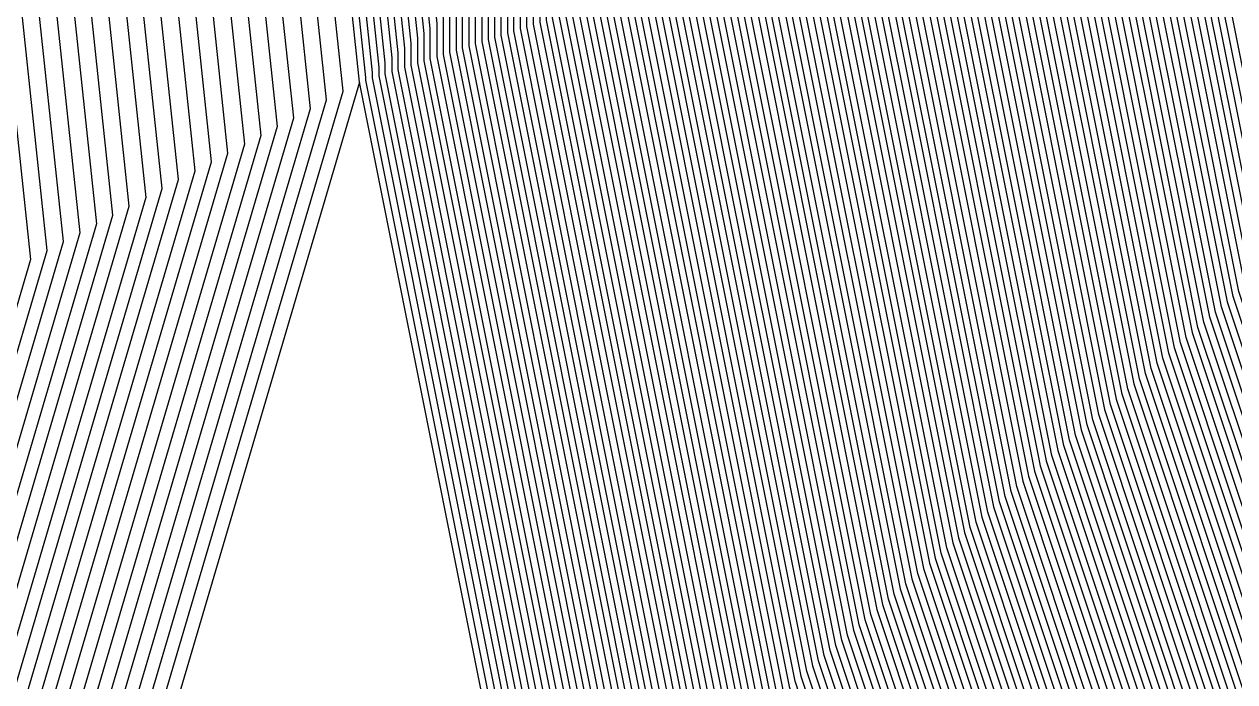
# Model space of a CAD drawing. Extents: x 7084 to 11035, y 13750 to 16729.
# Drawn here: x 8542.6 to 8625.9, y 14894.4 to 14939.7 of the extents above; entities that cross this region are included whole.
import ezdxf

# ---------------------------------------------------------------- set-up
doc = ezdxf.new("R2010")
doc.units = 0
doc.layers.add('Default', color=7, linetype='Continuous')

msp = doc.modelspace()

# ---------------------------------------------------------------- linework, layer by layer
at = {"layer": 'Default'}
for points in [[(9688.501, 14704.326), (9477.865, 14633.375), (9196.278, 14637.809), (9189.637, 14630.988), (9165.869, 14634.836), (9164.296, 14646.38), (8940.356, 14684.072), (8771.848, 14688.507), (8634.38, 14688.507), (8552.343, 14715.113), (8532.07, 14723.159), (8509.898, 14791.893), (8549.808, 14927.143), (8534.287, 15073.48), (8526.423, 15095.168), (8535.292, 15206.029), (8550.671, 15214.075), (8552.978, 15213.937), (8615.06, 15342.536), (8621.332, 15343.501), (8674.546, 15418.887), (8679.21, 15416.635), (8754.344, 15397.044), (8834.937, 15447.415)], [(8611.613, 15345.569), (8550.496, 15218.969), (8547.201, 15219.166), (8525.23, 15207.672), (8516.499, 15098.534), (8527.734, 15067.551), (8543.014, 14923.489), (8503.724, 14790.341), (8525.552, 14722.676), (8554.513, 14711.182), (8635.275, 14684.989), (8770.605, 14684.989), (8936.495, 14680.623), (9156.953, 14643.516), (9159.2, 14627.025), (9193.155, 14621.528), (9202.642, 14631.273), (9479.852, 14626.907), (9687.214, 14696.756)], [(9687.643, 14699.279), (9479.19, 14629.063), (9200.521, 14633.452), (9191.982, 14624.681), (9161.423, 14629.629), (9159.401, 14644.471), (8937.782, 14681.773), (8771.02, 14686.161), (8634.976, 14686.161), (8553.789, 14712.492), (8527.724, 14722.837), (8505.782, 14790.858), (8545.278, 14924.707), (8529.919, 15069.527), (8519.807, 15097.412), (8528.584, 15207.125), (8548.358, 15217.469), (8551.323, 15217.292), (8612.762, 15344.558)], [(8544.146, 14924.098), (8528.826, 15068.539), (8518.153, 15097.973), (8526.907, 15207.398), (8547.779, 15218.317), (8550.91, 15218.13), (8612.188, 15345.063)], [(8613.337, 15344.052), (8551.737, 15216.453), (8548.936, 15216.62), (8530.261, 15206.851), (8521.461, 15096.851), (8531.011, 15070.516), (8546.411, 14925.316), (8506.811, 14791.117), (8528.811, 14722.917), (8553.428, 14713.148), (8634.827, 14686.748), (8771.227, 14686.748), (8938.426, 14682.348), (9160.625, 14644.948), (9162.535, 14630.931), (9191.396, 14626.258), (9199.46, 14634.541), (9478.859, 14630.141), (9687.857, 14700.541)], [(8613.911, 15343.547), (8552.15, 15215.614), (8549.514, 15215.772), (8531.938, 15206.577), (8523.115, 15096.29), (8532.103, 15071.504), (8547.543, 14925.925), (8507.84, 14791.376), (8529.897, 14722.998), (8553.066, 14713.803), (8634.678, 14687.334), (8771.434, 14687.334), (8939.069, 14682.923), (9161.848, 14645.425), (9163.646, 14632.232), (9190.809, 14627.835), (9198.399, 14635.63), (9478.527, 14631.219), (9688.072, 14701.802)], [(8939.713, 14683.498), (8771.641, 14687.92), (8634.529, 14687.92), (8552.704, 14714.458), (8530.984, 14723.079), (8508.869, 14791.634), (8548.675, 14926.534), (8533.195, 15072.492), (8524.769, 15095.729), (8533.615, 15206.303), (8550.093, 15214.923), (8552.564, 15214.776), (8614.485, 15343.041)], [(8615.634, 15342.03), (8553.391, 15213.098), (8551.249, 15213.227), (8536.968, 15205.756), (8528.077, 15094.607), (8535.379, 15074.468), (8550.94, 14927.752), (8510.927, 14792.152), (8533.156, 14723.24)], [(9688.93, 14706.849), (9477.202, 14635.531), (9194.156, 14639.988), (9188.464, 14634.141), (9168.091, 14637.439), (9166.743, 14647.334), (8941.644, 14685.222), (8772.262, 14689.679), (8634.082, 14689.679), (8551.619, 14716.424), (8534.243, 14723.32), (8511.956, 14792.41), (8552.072, 14928.362), (8536.471, 15075.456), (8529.731, 15094.046), (8538.645, 15205.482), (8551.828, 15212.378), (8553.805, 15212.26), (8616.209, 15341.525)], [(9689.788, 14711.896), (9475.878, 14639.842), (9189.914, 14644.346), (9186.119, 14640.448), (9172.537, 14642.646), (9171.638, 14649.243), (8944.218, 14687.522), (8773.09, 14692.025), (8633.485, 14692.025), (8550.173, 14719.045), (8538.588, 14723.643), (8516.071, 14793.445), (8556.602, 14930.798), (8540.84, 15079.409), (8536.346, 15091.802), (8545.353, 15204.387), (8554.141, 15208.984), (8555.459, 15208.905), (8618.506, 15339.503)], [(8619.081, 15338.998), (8555.873, 15208.067), (8554.719, 15208.136), (8547.03, 15204.113), (8538, 15091.241), (8541.932, 15080.397), (8557.734, 14931.407), (8517.1, 14793.704), (8539.675, 14723.723), (8549.811, 14719.7), (8633.336, 14692.611), (8773.297, 14692.611), (8944.861, 14688.096), (9172.862, 14649.72), (9173.648, 14643.948), (9185.532, 14642.024), (9188.853, 14645.435)], [(8619.655, 15338.492), (8556.286, 15207.228), (8555.298, 15207.287), (8548.707, 15203.839), (8539.654, 15090.68), (8543.024, 15081.385), (8558.866, 14932.016), (8518.129, 14793.962), (8540.761, 14723.804), (8549.449, 14720.356), (8633.187, 14693.198), (8773.504, 14693.198), (8945.505, 14688.671), (9174.086, 14650.197), (9174.76, 14645.25), (9184.946, 14643.601), (9187.792, 14646.524), (9475.215, 14641.998), (9690.217, 14714.42)], [(8620.23, 15337.987), (8556.7, 15206.389), (8555.876, 15206.439), (8550.383, 15203.565), (8541.308, 15090.119), (8544.116, 15082.373), (8559.999, 14932.625), (8519.158, 14794.221), (8541.848, 14723.884), (8549.088, 14721.011), (8633.038, 14693.784), (8773.711, 14693.784), (8946.148, 14689.246), (9175.309, 14650.675), (9175.871, 14646.552), (9184.36, 14645.178)], [(9690.646, 14716.943), (9474.553, 14644.154), (9185.671, 14648.703), (9183.773, 14646.754), (9176.982, 14647.854), (9176.533, 14651.152), (8946.792, 14689.821), (8773.918, 14694.37), (8632.889, 14694.37), (8548.726, 14721.666), (8542.934, 14723.965), (8520.187, 14794.48), (8561.131, 14933.234), (8545.209, 15083.362), (8542.962, 15089.558), (8552.06, 15203.291), (8556.454, 15205.59), (8557.113, 15205.551), (8620.804, 15337.481)], [(8621.378, 15336.976), (8557.527, 15204.712), (8557.033, 15204.742), (8553.737, 15203.018), (8544.616, 15088.997), (8546.301, 15084.35), (8562.264, 14933.843), (8521.216, 14794.738), (8544.02, 14724.046), (8548.364, 14722.322), (8632.739, 14694.957), (8774.125, 14694.957), (8947.436, 14690.396), (9177.757, 14651.629), (9178.094, 14649.155), (9183.187, 14648.331), (9184.61, 14649.792), (9474.222, 14645.232), (9690.86, 14718.205)], [(9178.98, 14652.106), (8948.079, 14690.971), (8774.332, 14695.543), (8632.59, 14695.543), (8548.003, 14722.977), (8545.107, 14724.126), (8522.245, 14794.997), (8563.396, 14934.452), (8547.393, 15085.338), (8546.269, 15088.436), (8555.414, 15202.744), (8557.611, 15203.893), (8557.941, 15203.873), (8621.953, 15336.47)], [(8775.123, 14696.888), (8774.729, 14697.151), (8632.784, 14697.151), (8632.596, 14697.421), (8577.649, 14878.287), (8577.551, 14878.582), (8566.104, 14935.818), (8566.104, 14936.007), (8550.078, 15087.109), (8550.168, 15087.314), (8559.326, 15201.786), (8559.432, 15202.007), (8559.465, 15202.106), (8559.514, 15202.369), (8623.619, 15335.156)], [(8948.874, 14692.498), (8775.501, 14697.06), (8774.713, 14697.586), (8633.277, 14697.586), (8632.899, 14698.127), (8578.15, 14878.344), (8577.953, 14878.935), (8566.547, 14935.966), (8566.547, 14936.343), (8550.578, 15086.904), (8550.759, 15087.314), (8559.884, 15201.376), (8560.097, 15201.819), (8560.163, 15202.016), (8560.261, 15202.541), (8624.136, 15334.852)], [(8624.653, 15334.548), (8561.008, 15202.713), (8560.86, 15201.925), (8560.762, 15201.63), (8560.442, 15200.965), (8551.35, 15087.314), (8551.079, 15086.699), (8566.99, 14936.679), (8566.99, 14936.113), (8578.355, 14879.288), (8578.65, 14878.402), (8633.203, 14698.833), (8633.769, 14698.02), (8774.696, 14698.02), (8775.878, 14697.233), (8948.628, 14692.687), (8949.76, 14692.761), (9179.335, 14654.119)], [(8948.382, 14692.875), (8776.256, 14697.405), (8774.68, 14698.455), (8634.262, 14698.455), (8633.507, 14699.539), (8579.151, 14878.459), (8578.757, 14879.641), (8567.433, 14936.261), (8567.433, 14937.016), (8551.579, 15086.494), (8551.94, 15087.314), (8561, 15200.555), (8561.426, 15201.441), (8561.558, 15201.835), (8561.755, 15202.885), (8625.169, 15334.245)], [(8625.686, 15333.941), (8562.501, 15203.058), (8562.255, 15201.745), (8562.091, 15201.253), (8561.558, 15200.145), (8552.531, 15087.314), (8552.08, 15086.289), (8567.876, 14937.352), (8567.876, 14936.409), (8579.159, 14879.993), (8579.652, 14878.516), (8633.81, 14700.244), (8634.754, 14698.89), (8774.664, 14698.89), (8776.633, 14697.577), (8948.135, 14693.064), (8950.023, 14693.187)], [(8947.889, 14693.253), (8777.011, 14697.75), (8774.647, 14699.325), (8635.246, 14699.325), (8634.114, 14700.95), (8580.152, 14878.574), (8579.561, 14880.346), (8568.319, 14936.556), (8568.319, 14937.689), (8552.581, 15086.083), (8553.122, 15087.314), (8562.116, 15199.734), (8562.756, 15201.064), (8562.953, 15201.655), (8563.248, 15203.23), (8626.203, 15333.638)], [(8947.397, 14693.63), (8777.765, 14698.094), (8774.614, 14700.195), (8636.231, 14700.195), (8634.721, 14702.361), (8581.153, 14878.689), (8580.365, 14881.052), (8569.206, 14936.852), (8569.206, 14938.362), (8553.582, 15085.673), (8554.304, 15087.314), (8563.232, 15198.914), (8564.085, 15200.686), (8564.348, 15201.474), (8564.742, 15203.575), (8627.237, 15333.03)], [(8627.754, 15332.727), (8565.488, 15203.747), (8565.045, 15201.384), (8564.75, 15200.498), (8563.79, 15198.504), (8554.895, 15087.314), (8554.082, 15085.468), (8569.649, 14938.698), (8569.649, 14936.999), (8580.768, 14881.405), (8581.654, 14878.746), (8635.025, 14703.067), (8636.723, 14700.63), (8774.598, 14700.63), (8778.143, 14698.267), (8947.151, 14693.819), (8950.548, 14694.041)], [(8628.271, 15332.423), (8566.235, 15203.919), (8565.743, 15201.294), (8565.414, 15200.309), (8564.348, 15198.093), (8555.485, 15087.314), (8554.583, 15085.263), (8570.092, 14939.035), (8570.092, 14937.147), (8581.17, 14881.758), (8582.154, 14878.804), (8635.328, 14703.773), (8637.216, 14701.065), (8774.582, 14701.065), (8778.52, 14698.439), (8946.905, 14694.008)], [(8946.658, 14694.197), (8778.898, 14698.611), (8774.565, 14701.5), (8637.708, 14701.5), (8635.632, 14704.478), (8582.655, 14878.861), (8581.572, 14882.111), (8570.535, 14937.295), (8570.535, 14939.371), (8555.083, 15085.058), (8556.076, 15087.314), (8564.906, 15197.683), (8566.079, 15200.12), (8566.44, 15201.203), (8566.982, 15204.092), (8628.788, 15332.119)], [(8629.305, 15331.816), (8567.728, 15204.264), (8567.138, 15201.113), (8566.744, 15199.931), (8565.464, 15197.273), (8556.667, 15087.314), (8555.584, 15084.853), (8570.978, 14939.707), (8570.978, 14937.443), (8581.974, 14882.463), (8583.155, 14878.918), (8635.936, 14705.184), (8638.2, 14701.935), (8774.549, 14701.935), (8779.275, 14698.784), (8946.412, 14694.385)], [(8629.822, 15331.512), (8568.475, 15204.436), (8567.835, 15201.023), (8567.408, 15199.743), (8566.022, 15196.862), (8557.258, 15087.314), (8556.084, 15084.647), (8571.421, 14940.044), (8571.421, 14937.59), (8582.376, 14882.816), (8583.656, 14878.976), (8636.239, 14705.89), (8638.693, 14702.37)], [(8630.339, 15331.209), (8569.222, 15204.609), (8568.533, 15200.933), (8568.073, 15199.554), (8566.58, 15196.452), (8557.849, 15087.314), (8556.585, 15084.442), (8571.864, 14940.38), (8571.864, 14937.738), (8582.778, 14883.169), (8584.157, 14879.033), (8636.543, 14706.596), (8639.185, 14702.804), (8774.516, 14702.804), (8780.03, 14699.128), (8945.92, 14694.763), (8951.204, 14695.107), (9171.663, 14658.001), (9177.062, 14661.102), (9181.543, 14660.987), (9185.908, 14659.149), (9188.665, 14659.034)], [(8945.427, 14695.14), (8780.785, 14699.473), (8774.483, 14703.674), (8640.17, 14703.674), (8637.15, 14708.007), (8585.158, 14879.148), (8583.582, 14883.875), (8572.75, 14938.033), (8572.75, 14941.053), (8557.586, 15084.032), (8559.03, 15087.314), (8567.696, 15195.632), (8569.402, 15199.176), (8569.928, 15200.752), (8570.715, 15204.953), (8631.373, 15330.601)], [(8631.89, 15330.298), (8571.462, 15205.126), (8570.625, 15200.662), (8570.067, 15198.988), (8568.254, 15195.221), (8559.621, 15087.314), (8558.087, 15083.827), (8573.194, 14941.39), (8573.194, 14938.181), (8583.984, 14884.228), (8585.658, 14879.206), (8637.454, 14708.713), (8640.662, 14704.109), (8774.467, 14704.109), (8781.163, 14699.645), (8945.181, 14695.329)], [(8944.935, 14695.518), (8781.54, 14699.818), (8774.45, 14704.544), (8641.154, 14704.544), (8637.757, 14709.418), (8586.159, 14879.263), (8584.386, 14884.581), (8573.637, 14938.329), (8573.637, 14941.726), (8558.587, 15083.622), (8560.212, 15087.314), (8568.812, 15194.811), (8570.732, 15198.799), (8571.323, 15200.571), (8572.209, 15205.298), (8632.407, 15329.994)], [(8632.924, 15329.69), (8572.956, 15205.47), (8572.02, 15200.481), (8571.397, 15198.61), (8569.37, 15194.401), (8560.803, 15087.314), (8559.088, 15083.417), (8574.08, 14942.062), (8574.08, 14938.477), (8584.788, 14884.933), (8586.659, 14879.321), (8638.061, 14710.124), (8641.647, 14704.979), (8774.434, 14704.979), (8781.918, 14699.99), (8944.689, 14695.706)], [(8633.441, 15329.387), (8573.702, 15205.643), (8572.718, 15200.391), (8572.061, 15198.422), (8569.928, 15193.99), (8561.394, 15087.314), (8559.588, 15083.211), (8574.523, 14942.399), (8574.523, 14938.624), (8585.191, 14885.286), (8587.16, 14879.378), (8638.364, 14710.83), (8642.139, 14705.414), (8774.417, 14705.414), (8782.295, 14700.162), (8944.443, 14695.895), (8951.992, 14696.388), (9167.478, 14660.118)], [(8574.966, 14938.772), (8574.966, 14942.735), (8560.089, 15083.006), (8561.984, 15087.314), (8570.486, 15193.58), (8572.726, 15198.233), (8573.415, 15200.301), (8574.449, 15205.815), (8633.958, 15329.083)], [(8634.992, 15328.476), (8575.943, 15206.16), (8574.81, 15200.12), (8574.055, 15197.855), (8571.602, 15192.759), (8563.166, 15087.314), (8561.09, 15082.596), (8575.852, 14943.408), (8575.852, 14939.067), (8586.397, 14886.345), (8588.662, 14879.55), (8639.275, 14712.947), (8643.616, 14706.719), (8774.368, 14706.719), (8783.427, 14700.679), (8943.704, 14696.461)], [(8943.458, 14696.65), (8783.805, 14700.851), (8774.352, 14707.154), (8644.109, 14707.154), (8639.579, 14713.653), (8589.162, 14879.608), (8586.799, 14886.698), (8576.295, 14939.215), (8576.295, 14943.745), (8561.591, 15082.391), (8563.757, 15087.314), (8572.16, 15192.349), (8574.72, 15197.667), (8575.508, 15200.03), (8576.689, 15206.332), (8635.509, 15328.172)], [(8784.56, 14701.196), (8774.319, 14708.023), (8645.093, 14708.023), (8640.186, 14715.064), (8590.163, 14879.723), (8587.603, 14887.403), (8577.182, 14939.51), (8577.182, 14944.418), (8562.592, 15081.98), (8564.939, 15087.314), (8573.276, 15191.529), (8576.049, 15197.289), (8576.903, 15199.849), (8578.183, 15206.677), (8636.543, 15327.565)], [(8637.06, 15327.262), (8578.929, 15206.849), (8577.6, 15199.759), (8576.714, 15197.1), (8573.834, 15191.118), (8565.529, 15087.314), (8563.092, 15081.775), (8577.625, 14944.754), (8577.625, 14939.658), (8588.005, 14887.756), (8590.664, 14879.78), (8640.49, 14715.77), (8645.586, 14708.458), (8774.303, 14708.458), (8784.937, 14701.368), (8942.72, 14697.216)], [(8637.577, 15326.958), (8579.676, 15207.021), (8578.298, 15199.669), (8577.379, 15196.912), (8574.392, 15190.708), (8566.12, 15087.314), (8563.593, 15081.57), (8578.068, 14945.09), (8578.068, 14939.806), (8588.407, 14888.109), (8591.164, 14879.838), (8640.793, 14716.475), (8646.078, 14708.893), (8774.286, 14708.893), (8785.315, 14701.541), (8942.473, 14697.405), (8953.043, 14698.094), (9161.898, 14662.94)], [(8638.094, 15326.654), (8580.423, 15207.194), (8578.995, 15199.579), (8578.043, 15196.723), (8574.95, 15190.298), (8566.711, 15087.314), (8564.093, 15081.365), (8578.511, 14945.427), (8578.511, 14939.954), (8588.809, 14888.462), (8591.665, 14879.895), (8641.097, 14717.181), (8646.57, 14709.328), (8774.27, 14709.328), (8785.692, 14701.713), (8942.227, 14697.594)], [(8941.981, 14697.783), (8786.07, 14701.885), (8774.253, 14709.763), (8647.063, 14709.763), (8641.401, 14717.887), (8592.166, 14879.952), (8589.211, 14888.815), (8578.954, 14940.101), (8578.954, 14945.763), (8564.594, 15081.16), (8567.302, 15087.314), (8575.508, 15189.887), (8578.708, 15196.534), (8579.693, 15199.488), (8581.17, 15207.366), (8638.611, 15326.351)], [(8941.735, 14697.971), (8786.447, 14702.058), (8774.237, 14710.198), (8647.555, 14710.198), (8641.704, 14718.592), (8592.666, 14880.01), (8589.613, 14889.168), (8579.397, 14940.249), (8579.397, 14946.1), (8565.094, 15080.955), (8567.893, 15087.314), (8576.066, 15189.477), (8579.373, 15196.345), (8580.39, 15199.398), (8581.916, 15207.538), (8639.128, 15326.047)], [(8641.195, 15324.833), (8584.903, 15208.228), (8583.18, 15199.037), (8582.031, 15195.59), (8578.298, 15187.836), (8570.256, 15087.314), (8567.097, 15080.134), (8581.17, 14947.445), (8581.17, 14940.84), (8591.222, 14890.579), (8594.668, 14880.24), (8642.919, 14721.415), (8649.524, 14711.938), (8774.171, 14711.938), (8787.957, 14702.747), (8940.75, 14698.726)], [(8940.504, 14698.915), (8788.335, 14702.919), (8774.155, 14712.372), (8650.017, 14712.372), (8643.222, 14722.121), (8595.169, 14880.297), (8591.624, 14890.932), (8581.613, 14940.987), (8581.613, 14947.782), (8567.597, 15079.929), (8570.847, 15087.314), (8578.856, 15187.426), (8582.696, 15195.402), (8583.878, 15198.947), (8585.65, 15208.4), (8641.712, 15324.529)], [(8651.001, 14713.242), (8643.83, 14723.532), (8596.17, 14880.412), (8592.428, 14891.638), (8582.499, 14941.283), (8582.499, 14948.455), (8568.598, 15079.519), (8572.028, 15087.314), (8579.972, 15186.605), (8584.025, 15195.024), (8585.273, 15198.766), (8587.144, 15208.744), (8642.746, 15323.922)], [(8939.519, 14699.67), (8789.844, 14703.609), (8774.089, 14714.112), (8651.986, 14714.112), (8644.437, 14724.944), (8597.171, 14880.527), (8593.232, 14892.343), (8583.385, 14941.578), (8583.385, 14949.128), (8569.599, 15079.108), (8573.21, 15087.314), (8581.088, 15185.785), (8585.355, 15194.647), (8586.668, 15198.586), (8588.637, 15209.089), (8643.78, 15323.315)], [(8644.297, 15323.011), (8589.384, 15209.261), (8587.365, 15198.495), (8586.019, 15194.458), (8581.646, 15185.374), (8573.801, 15087.314), (8570.1, 15078.903), (8583.828, 14949.464), (8583.828, 14941.726), (8593.634, 14892.696), (8597.672, 14880.584), (8644.74, 14725.65), (8652.479, 14714.547), (8774.073, 14714.547), (8790.222, 14703.781), (8939.273, 14699.859), (8954.749, 14700.868), (9152.83, 14667.528)], [(8644.814, 15322.707), (8590.13, 15209.434), (8588.063, 15198.405), (8586.684, 15194.269), (8582.204, 15184.964), (8574.392, 15087.314), (8570.601, 15078.698), (8584.271, 14949.801), (8584.271, 14941.874), (8594.036, 14893.049), (8598.172, 14880.642), (8645.044, 14726.355), (8652.971, 14714.982), (8774.056, 14714.982), (8790.599, 14703.953), (8939.027, 14700.047), (8954.881, 14701.081)], [(8938.781, 14700.236), (8790.977, 14704.126), (8774.04, 14715.417), (8653.463, 14715.417), (8645.348, 14727.061), (8598.673, 14880.699), (8594.439, 14893.402), (8584.715, 14942.021), (8584.715, 14950.137), (8571.101, 15078.493), (8574.983, 15087.314), (8582.762, 15184.554), (8587.349, 15194.081), (8588.76, 15198.315), (8590.877, 15209.606), (8645.331, 15322.404)], [(8938.535, 14700.425), (8791.354, 14704.298), (8774.024, 14715.852), (8653.956, 14715.852), (8645.651, 14727.767), (8599.173, 14880.757), (8594.841, 14893.755), (8585.158, 14942.169), (8585.158, 14950.473), (8571.602, 15078.288), (8575.573, 15087.314), (8583.32, 15184.143), (8588.013, 15193.892), (8589.458, 15198.225), (8591.624, 15209.778), (8645.848, 15322.1)], [(8646.365, 15321.796), (8592.371, 15209.951), (8590.155, 15198.134), (8588.678, 15193.703), (8583.878, 15183.733), (8576.164, 15087.314), (8572.102, 15078.083), (8585.601, 14950.81), (8585.601, 14942.317), (8595.243, 14894.108), (8599.674, 14880.814), (8645.955, 14728.472), (8654.448, 14716.287), (8774.007, 14716.287), (8791.732, 14704.47), (8938.288, 14700.614), (8955.275, 14701.721), (9150.04, 14668.939)], [(8647.399, 15321.189), (8593.864, 15210.295), (8591.55, 15197.954), (8590.007, 15193.326), (8584.994, 15182.912), (8577.346, 15087.314), (8573.103, 15077.672), (8586.487, 14951.483), (8586.487, 14942.612), (8596.047, 14894.813), (8600.675, 14880.929), (8646.562, 14729.884), (8655.433, 14717.156), (8773.974, 14717.156), (8792.487, 14704.815)], [(8792.864, 14704.987), (8773.958, 14717.591), (8655.925, 14717.591), (8646.866, 14730.589), (8601.176, 14880.986), (8596.449, 14895.166), (8586.93, 14942.76), (8586.93, 14951.819), (8573.604, 15077.467), (8577.937, 15087.314), (8585.552, 15182.502), (8590.672, 15193.137), (8592.248, 15197.864), (8594.611, 15210.468), (8647.916, 15320.886)], [(8648.433, 15320.582), (8595.358, 15210.64), (8592.945, 15197.773), (8591.337, 15192.948), (8586.11, 15182.092), (8578.527, 15087.314), (8574.104, 15077.262), (8587.373, 14952.156), (8587.373, 14942.908), (8596.851, 14895.519), (8601.676, 14881.044), (8647.169, 14731.295), (8656.417, 14718.026), (8773.942, 14718.026), (8793.242, 14705.16), (8937.304, 14701.368), (8955.8, 14702.575)], [(8793.619, 14705.332), (8773.925, 14718.461), (8656.91, 14718.461), (8647.473, 14732.001), (8602.177, 14881.101), (8597.253, 14895.872), (8587.816, 14943.055), (8587.816, 14952.492), (8574.605, 15077.057), (8579.118, 15087.314), (8586.668, 15181.682), (8592.001, 15192.759), (8593.643, 15197.683), (8596.104, 15210.812), (8648.95, 15320.278)], [(8793.997, 14705.504), (8773.909, 14718.896), (8657.402, 14718.896), (8647.777, 14732.707), (8602.677, 14881.159), (8597.655, 14896.225), (8588.26, 14943.203), (8588.26, 14952.829), (8575.106, 15076.852), (8579.709, 15087.314), (8587.226, 15181.271), (8592.666, 15192.571), (8594.34, 15197.593), (8596.851, 15210.985), (8649.467, 15319.975)], [(8794.374, 14705.676), (8773.892, 14719.331), (8657.894, 14719.331), (8648.08, 14733.412), (8603.178, 14881.216), (8598.057, 14896.577), (8588.703, 14943.351), (8588.703, 14953.165), (8575.606, 15076.647), (8580.3, 15087.314), (8587.784, 15180.861), (8593.331, 15192.382), (8595.038, 15197.502), (8597.598, 15211.157), (8649.984, 15319.671)], [(9198.389, 14676.111), (9181.863, 14683.069), (9164.901, 14683.504), (9144.46, 14671.762), (8956.325, 14703.428), (8936.319, 14702.123), (8794.752, 14705.849), (8773.876, 14719.766), (8658.387, 14719.766), (8648.384, 14734.118), (8603.678, 14881.274), (8598.459, 14896.93), (8589.146, 14943.498), (8589.146, 14953.501), (8576.107, 15076.442), (8580.891, 15087.314), (8588.342, 15180.451), (8593.995, 15192.193), (8595.735, 15197.412), (8598.345, 15211.329), (8650.501, 15319.368)], [(8795.129, 14706.021), (8773.859, 14720.201), (8658.879, 14720.201), (8648.687, 14734.824), (8604.179, 14881.331), (8598.861, 14897.283), (8589.589, 14943.646), (8589.589, 14953.838), (8576.607, 15076.236), (8581.482, 15087.314), (8588.9, 15180.04), (8594.66, 15192.005), (8596.433, 15197.322), (8599.091, 15211.502), (8651.018, 15319.064)], [(9199.029, 14676.981), (9181.879, 14684.202), (9164.278, 14684.653), (9143.065, 14672.467), (8956.587, 14703.855), (8935.827, 14702.501), (8795.507, 14706.193), (8773.843, 14720.636), (8659.371, 14720.636), (8648.991, 14735.529), (8604.679, 14881.388), (8599.264, 14897.636), (8590.032, 14943.794), (8590.032, 14954.174), (8577.108, 15076.031), (8582.072, 15087.314), (8589.458, 15179.63), (8595.325, 15191.816), (8597.13, 15197.232), (8599.838, 15211.674), (8651.535, 15318.76)], [(8796.261, 14706.538), (8773.81, 14721.506), (8660.356, 14721.506), (8649.598, 14736.941), (8605.681, 14881.503), (8600.068, 14898.342), (8590.918, 14944.089), (8590.918, 14954.847), (8578.109, 15075.621), (8583.254, 15087.314), (8590.574, 15178.81), (8596.654, 15191.438), (8598.525, 15197.051), (8601.331, 15212.019), (8652.569, 15318.153)], [(8796.639, 14706.71), (8773.794, 14721.941), (8660.848, 14721.941), (8649.902, 14737.646), (8606.181, 14881.561), (8600.47, 14898.695), (8591.361, 14944.237), (8591.361, 14955.184), (8578.609, 15075.416), (8583.845, 15087.314), (8591.132, 15178.399), (8597.319, 15191.25), (8599.223, 15196.961), (8602.078, 15212.191), (8653.086, 15317.849)], [(8797.016, 14706.883), (8773.777, 14722.375), (8661.341, 14722.375), (8650.205, 14738.352), (8606.682, 14881.618), (8600.872, 14899.047), (8591.804, 14944.385), (8591.804, 14955.52), (8579.11, 15075.211), (8584.436, 15087.314), (8591.69, 15177.989), (8597.983, 15191.061), (8599.92, 15196.871), (8602.825, 15212.363), (8653.603, 15317.546)], [(8654.12, 15317.242), (8603.572, 15212.536), (8600.618, 15196.78), (8598.648, 15190.872), (8592.248, 15177.579), (8585.026, 15087.314), (8579.611, 15075.006), (8592.248, 14955.856), (8592.248, 14944.532), (8601.274, 14899.4), (8607.182, 14881.676), (8650.509, 14739.058), (8661.833, 14722.81), (8773.761, 14722.81), (8797.394, 14707.055), (8934.596, 14703.445)], [(8798.149, 14707.4), (8773.728, 14723.68), (8662.818, 14723.68), (8651.116, 14740.469), (8608.183, 14881.791), (8602.078, 14900.106), (8593.134, 14944.828), (8593.134, 14956.529), (8580.612, 15074.595), (8586.208, 15087.314), (8593.364, 15176.758), (8599.977, 15190.495), (8602.013, 15196.6), (8605.065, 15212.88), (8655.154, 15316.635)], [(8798.526, 14707.572), (8773.712, 14724.115), (8663.31, 14724.115), (8651.42, 14741.175), (8608.684, 14881.848), (8602.48, 14900.459), (8593.577, 14944.976), (8593.577, 14956.866), (8581.112, 15074.39), (8586.799, 15087.314), (8593.922, 15176.348), (8600.642, 15190.306), (8602.71, 15196.51), (8605.812, 15213.053), (8655.671, 15316.331)], [(8656.188, 15316.028), (8606.559, 15213.225), (8603.408, 15196.419), (8601.307, 15190.117), (8594.48, 15175.937), (8587.39, 15087.314), (8581.613, 15074.185), (8594.02, 14957.202), (8594.02, 14945.123), (8602.882, 14900.812), (8609.184, 14881.905), (8651.724, 14741.881), (8663.803, 14724.55), (8773.695, 14724.55), (8798.904, 14707.744)], [(8799.281, 14707.917), (8773.679, 14724.985), (8664.295, 14724.985), (8652.027, 14742.586), (8609.685, 14881.963), (8603.284, 14901.165), (8594.463, 14945.271), (8594.463, 14957.539), (8582.113, 15073.98), (8587.981, 15087.314), (8595.038, 15175.527), (8601.972, 15189.928), (8604.105, 15196.329), (8607.305, 15213.397), (8656.705, 15315.724)], [(8657.222, 15315.421), (8608.052, 15213.57), (8604.803, 15196.239), (8602.636, 15189.74), (8595.596, 15175.117), (8588.571, 15087.314), (8582.614, 15073.775), (8594.906, 14957.875), (8594.906, 14945.419), (8603.687, 14901.517), (8610.186, 14882.02), (8652.331, 14743.292), (8664.787, 14725.42), (8773.663, 14725.42), (8799.659, 14708.089), (8933.119, 14704.577), (8958.032, 14706.202), (9135.393, 14676.349)], [(8800.036, 14708.261), (8773.646, 14725.855), (8665.28, 14725.855), (8652.634, 14743.998), (8610.686, 14882.078), (8604.089, 14901.87), (8595.349, 14945.566), (8595.349, 14958.212), (8583.115, 15073.569), (8589.162, 15087.314), (8596.154, 15174.707), (8603.301, 15189.551), (8605.5, 15196.148), (8608.799, 15213.742), (8657.738, 15315.117)], [(8658.255, 15314.813), (8609.546, 15213.914), (8606.198, 15196.058), (8603.966, 15189.362), (8596.712, 15174.296), (8589.753, 15087.314), (8583.615, 15073.364), (8595.792, 14958.548), (8595.792, 14945.714), (8604.491, 14902.223), (8611.187, 14882.135), (8652.938, 14744.704), (8665.772, 14726.29), (8773.63, 14726.29), (8800.414, 14708.434)], [(8658.772, 15314.51), (8610.292, 15214.086), (8606.895, 15195.968), (8604.63, 15189.174), (8597.27, 15173.886), (8590.344, 15087.314), (8584.116, 15073.159), (8596.236, 14958.884), (8596.236, 14945.862), (8604.893, 14902.576), (8611.687, 14882.193), (8653.242, 14745.409), (8666.264, 14726.725), (8773.613, 14726.725), (8800.791, 14708.606), (8932.38, 14705.143), (8958.426, 14706.842), (9133.3, 14677.407), (9159.912, 14692.695), (9181.994, 14692.129), (9203.51, 14683.069)], [(8801.546, 14708.951), (8773.58, 14727.594), (8667.249, 14727.594), (8653.849, 14746.821), (8612.688, 14882.307), (8605.697, 14903.282), (8597.122, 14946.157), (8597.122, 14959.557), (8585.117, 15072.749), (8591.525, 15087.314), (8598.386, 15173.065), (8605.96, 15188.796), (8608.29, 15195.787), (8611.786, 15214.431), (8659.806, 15313.902)], [(8801.923, 14709.123), (8773.564, 14728.029), (8667.741, 14728.029), (8654.153, 14747.526), (8613.189, 14882.365), (8606.099, 14903.635), (8597.565, 14946.305), (8597.565, 14959.894), (8585.617, 15072.544), (8592.116, 15087.314), (8598.944, 15172.655), (8606.624, 15188.607), (8608.988, 15195.697), (8612.532, 15214.603), (8660.323, 15313.599)], [(8661.357, 15312.992), (8614.026, 15214.948), (8610.383, 15195.517), (8607.954, 15188.23), (8600.06, 15171.835), (8593.298, 15087.314), (8586.618, 15072.133), (8598.451, 14960.567), (8598.451, 14946.6), (8606.903, 14904.34), (8614.19, 14882.48), (8654.76, 14748.938), (8668.726, 14728.899), (8773.531, 14728.899), (8802.678, 14709.468), (8931.149, 14706.087), (8959.082, 14707.909), (9129.813, 14679.172), (9158.353, 14695.567), (9182.035, 14694.96), (9205.11, 14685.244), (9219.683, 14684.637)], [(8803.811, 14709.985), (8773.482, 14730.204), (8670.203, 14730.204), (8655.671, 14751.055), (8615.692, 14882.652), (8608.109, 14905.399), (8599.781, 14947.043), (8599.781, 14961.576), (8588.12, 15071.518), (8595.07, 15087.314), (8601.734, 15170.604), (8609.948, 15187.664), (8612.475, 15195.246), (8616.266, 15215.465), (8662.908, 15312.081)], [(8663.425, 15311.777), (8617.013, 15215.637), (8613.173, 15195.156), (8610.612, 15187.475), (8602.292, 15170.193), (8595.661, 15087.314), (8588.621, 15071.313), (8600.224, 14961.912), (8600.224, 14947.191), (8608.512, 14905.752), (8616.192, 14882.71), (8655.974, 14751.761), (8670.696, 14730.639), (8773.466, 14730.639), (8804.188, 14710.157), (8930.165, 14706.842), (8959.607, 14708.762)], [(8804.566, 14710.329), (8773.449, 14731.074), (8671.188, 14731.074), (8656.278, 14752.466), (8616.693, 14882.767), (8608.914, 14906.104), (8600.667, 14947.339), (8600.667, 14962.249), (8589.121, 15071.108), (8596.252, 15087.314), (8602.85, 15169.783), (8611.277, 15187.286), (8613.87, 15195.065), (8617.76, 15215.81), (8663.942, 15311.474)], [(8664.459, 15311.17), (8618.506, 15215.982), (8614.567, 15194.975), (8611.942, 15187.097), (8603.408, 15169.373), (8596.843, 15087.314), (8589.622, 15070.903), (8601.11, 14962.585), (8601.11, 14947.487), (8609.316, 14906.457), (8617.193, 14882.824), (8656.581, 14753.172), (8671.68, 14731.509), (8773.433, 14731.509), (8804.943, 14710.502)], [(9463.922, 14692.998), (9430.689, 14684.358), (9223.302, 14687.624), (9207.35, 14688.288), (9182.092, 14698.923), (9156.17, 14699.588), (9124.931, 14681.642), (8960.001, 14709.402), (8929.426, 14707.408), (8805.321, 14710.674), (8773.416, 14731.943), (8672.173, 14731.943), (8656.885, 14753.878), (8617.694, 14882.882), (8609.718, 14906.81), (8601.553, 14947.634), (8601.553, 14962.922), (8590.122, 15070.697), (8597.434, 15087.314), (8603.966, 15168.963), (8612.606, 15186.909), (8615.265, 15194.885), (8619.253, 15216.154), (8664.976, 15310.866)], [(8805.698, 14710.846), (8773.4, 14732.378), (8672.665, 14732.378), (8657.189, 14754.583), (8618.194, 14882.939), (8610.12, 14907.163), (8601.996, 14947.782), (8601.996, 14963.258), (8590.623, 15070.492), (8598.025, 15087.314), (8604.524, 15168.552), (8613.271, 15186.72), (8615.962, 15194.795), (8620, 15216.327), (8665.493, 15310.563)], [(8806.076, 14711.018), (8773.384, 14732.813), (8673.157, 14732.813), (8657.492, 14755.289), (8618.695, 14882.997), (8610.522, 14907.516), (8602.439, 14947.93), (8602.439, 14963.595), (8591.123, 15070.287), (8598.615, 15087.314), (8605.082, 15168.142), (8613.936, 15186.531), (8616.66, 15194.704), (8620.746, 15216.499), (8666.01, 15310.259)], [(8667.561, 15309.348), (8622.987, 15217.016), (8618.752, 15194.433), (8615.93, 15185.965), (8606.756, 15166.911), (8600.388, 15087.314), (8592.625, 15069.672), (8603.769, 14964.604), (8603.769, 14948.373), (8611.728, 14908.574), (8620.197, 14883.169), (8658.403, 14757.406), (8674.634, 14734.118), (8773.334, 14734.118), (8807.208, 14711.535)], [(8668.078, 15309.045), (8623.733, 15217.188), (8619.45, 15194.343), (8616.594, 15185.776), (8607.314, 15166.501), (8600.979, 15087.314), (8593.126, 15069.467), (8604.212, 14964.94), (8604.212, 14948.52), (8612.13, 14908.927), (8620.697, 14883.227), (8658.707, 14758.112), (8675.127, 14734.553), (8773.318, 14734.553), (8807.586, 14711.708), (8927.949, 14708.54), (8960.789, 14710.682)], [(8668.595, 15308.741), (8624.48, 15217.361), (8620.147, 15194.253), (8617.259, 15185.588), (8607.872, 15166.09), (8601.569, 15087.314), (8593.626, 15069.261), (8604.655, 14965.277), (8604.655, 14948.668), (8612.532, 14909.28), (8621.198, 14883.284), (8659.01, 14758.818), (8675.619, 14734.988), (8773.301, 14734.988), (8807.963, 14711.88), (8927.703, 14708.729), (8960.92, 14710.895), (9120.048, 14684.112)], [(8669.112, 15308.437), (8625.227, 15217.533), (8620.845, 15194.163), (8617.924, 15185.399), (8608.43, 15165.68), (8602.16, 15087.314), (8594.127, 15069.056), (8605.098, 14965.613), (8605.098, 14948.816), (8612.935, 14909.633), (8621.698, 14883.341), (8659.314, 14759.523), (8676.111, 14735.423), (8773.285, 14735.423), (8808.34, 14712.052), (8927.457, 14708.918), (8961.051, 14711.109), (9119.351, 14684.464)], [(8808.718, 14712.225), (8773.269, 14735.858), (8676.604, 14735.858), (8659.618, 14760.229), (8622.199, 14883.399), (8613.337, 14909.986), (8605.541, 14948.964), (8605.541, 14965.95), (8594.627, 15068.851), (8602.751, 15087.314), (8608.988, 15165.27), (8618.588, 15185.21), (8621.542, 15194.072), (8625.974, 15217.705), (8669.629, 15308.134)], [(8670.146, 15307.83), (8626.72, 15217.878), (8622.24, 15193.982), (8619.253, 15185.021), (8609.546, 15164.86), (8603.342, 15087.314), (8595.128, 15068.646), (8605.984, 14966.286), (8605.984, 14949.111), (8613.739, 14910.339), (8622.7, 14883.456), (8659.921, 14760.935), (8677.096, 14736.293), (8773.252, 14736.293), (8809.095, 14712.397), (8926.964, 14709.295), (8961.314, 14711.536), (9117.956, 14685.17)], [(8809.473, 14712.569), (8773.236, 14736.727), (8677.588, 14736.727), (8660.225, 14761.64), (8623.2, 14883.514), (8614.141, 14910.692), (8606.427, 14949.259), (8606.427, 14966.623), (8595.628, 15068.441), (8603.933, 15087.314), (8610.104, 15164.449), (8619.918, 15184.833), (8622.937, 15193.892), (8627.467, 15218.05), (8670.663, 15307.526)], [(8809.85, 14712.742), (8773.219, 14737.162), (8678.081, 14737.162), (8660.528, 14762.346), (8623.701, 14883.571), (8614.543, 14911.044), (8606.87, 14949.407), (8606.87, 14966.959), (8596.129, 15068.236), (8604.524, 15087.314), (8610.662, 15164.039), (8620.582, 15184.644), (8623.635, 15193.802), (8628.214, 15218.222), (8671.18, 15307.223)], [(8810.228, 14712.914), (8773.203, 14737.597), (8678.573, 14737.597), (8660.832, 14763.052), (8624.201, 14883.629), (8614.945, 14911.397), (8607.314, 14949.554), (8607.314, 14967.295), (8596.63, 15068.031), (8605.114, 15087.314), (8611.219, 15163.629), (8621.247, 15184.455), (8624.332, 15193.711), (8628.961, 15218.395), (8671.697, 15306.919)], [(8672.214, 15306.616), (8629.707, 15218.567), (8625.03, 15193.621), (8621.912, 15184.266), (8611.777, 15163.218), (8605.705, 15087.314), (8597.13, 15067.825), (8607.757, 14967.632), (8607.757, 14949.702), (8615.347, 14911.75), (8624.702, 14883.686), (8661.136, 14763.758), (8679.065, 14738.032)], [(8810.983, 14713.259), (8773.17, 14738.467), (8679.558, 14738.467), (8661.439, 14764.463), (8625.202, 14883.744), (8615.749, 14912.103), (8608.2, 14949.85), (8608.2, 14967.968), (8597.631, 15067.62), (8606.296, 15087.314), (8612.335, 15162.808), (8622.576, 15184.078), (8625.727, 15193.531), (8630.454, 15218.739), (8672.731, 15306.312)], [(8811.36, 14713.431), (8773.154, 14738.902), (8680.05, 14738.902), (8661.743, 14765.169), (8625.703, 14883.801), (8616.151, 14912.456), (8608.643, 14949.998), (8608.643, 14968.305), (8598.131, 15067.415), (8606.887, 15087.314), (8612.893, 15162.398), (8623.241, 15183.889), (8626.425, 15193.441), (8631.201, 15218.912), (8673.248, 15306.008)], [(8811.738, 14713.603), (8773.137, 14739.337), (8680.543, 14739.337), (8662.047, 14765.875), (8626.203, 14883.858), (8616.553, 14912.809), (8609.086, 14950.145), (8609.086, 14968.641), (8598.632, 15067.21), (8607.478, 15087.314), (8613.451, 15161.988), (8623.906, 15183.7), (8627.122, 15193.35), (8631.947, 15219.084), (8673.765, 15305.705)], [(8675.315, 15304.794), (8634.188, 15219.601), (8629.215, 15193.08), (8625.9, 15183.134), (8615.125, 15160.757), (8609.25, 15087.314), (8600.133, 15066.595), (8610.415, 14969.651), (8610.415, 14950.588), (8617.76, 14913.867), (8627.705, 14884.031), (8662.957, 14767.992), (8682.02, 14740.642), (8773.088, 14740.642), (8812.87, 14714.12)], [(8813.248, 14714.293), (8773.072, 14741.077), (8682.512, 14741.077), (8663.261, 14768.697), (8628.206, 14884.088), (8618.162, 14914.22), (8610.858, 14950.736), (8610.858, 14969.987), (8600.634, 15066.389), (8609.841, 15087.314), (8615.683, 15160.346), (8626.564, 15182.945), (8629.912, 15192.989), (8634.934, 15219.773), (8675.832, 15304.49)], [(8628.706, 14884.146), (8618.564, 14914.573), (8611.302, 14950.884), (8611.302, 14970.323), (8601.135, 15066.184), (8610.432, 15087.314), (8616.241, 15159.936), (8627.229, 15182.757), (8630.61, 15192.899), (8635.681, 15219.945), (8676.349, 15304.187)], [(8676.866, 15303.883), (8636.428, 15220.118), (8631.307, 15192.809), (8627.894, 15182.568), (8616.799, 15159.526), (8611.023, 15087.314), (8601.635, 15065.979), (8611.745, 14970.66), (8611.745, 14951.031), (8618.966, 14914.926), (8629.207, 14884.203), (8663.868, 14770.109), (8683.497, 14741.946), (8773.039, 14741.946), (8814.003, 14714.637)], [(8815.135, 14715.154), (8772.99, 14743.251), (8684.974, 14743.251), (8664.779, 14772.226), (8630.708, 14884.375), (8620.172, 14915.984), (8613.074, 14951.475), (8613.074, 14971.669), (8603.137, 15065.364), (8612.795, 15087.314), (8618.473, 15158.295), (8629.888, 15182.002), (8633.4, 15192.538), (8638.668, 15220.635), (8678.417, 15302.972)], [(8815.512, 14715.327), (8772.973, 14743.686), (8685.466, 14743.686), (8665.083, 14772.932), (8631.209, 14884.433), (8620.574, 14916.337), (8613.517, 14951.622), (8613.517, 14972.006), (8603.637, 15065.158), (8613.386, 15087.314), (8619.031, 15157.885), (8630.552, 15181.813), (8634.097, 15192.448), (8639.415, 15220.807), (8678.934, 15302.669)], [(8815.89, 14715.499), (8772.957, 14744.121), (8685.958, 14744.121), (8665.386, 14773.637), (8631.71, 14884.49), (8620.976, 14916.69), (8613.96, 14951.77), (8613.96, 14972.342), (8604.138, 15064.953), (8613.977, 15087.314), (8619.589, 15157.474), (8631.217, 15181.624), (8634.795, 15192.357), (8640.162, 15220.979), (8679.451, 15302.365)], [(9182.33, 14715.343), (9147.127, 14716.246), (9104.703, 14691.874), (8963.809, 14715.589), (8922.287, 14712.881), (8816.267, 14715.671), (8772.94, 14744.556), (8686.451, 14744.556), (8665.69, 14774.343), (8632.21, 14884.548), (8621.378, 14917.043), (8614.403, 14951.918), (8614.403, 14972.678), (8604.638, 15064.748), (8614.568, 15087.314), (8620.147, 15157.064), (8631.882, 15181.435), (8635.492, 15192.267), (8640.908, 15221.152), (8679.968, 15302.061)], [(9216.951, 14701.336), (9182.339, 14715.909), (9146.816, 14716.82), (9104.006, 14692.227), (8963.94, 14715.803), (8922.041, 14713.07), (8816.645, 14715.844), (8772.924, 14744.991), (8686.943, 14744.991), (8665.994, 14775.049), (8632.711, 14884.605), (8621.78, 14917.396), (8614.846, 14952.065), (8614.846, 14973.015), (8605.139, 15064.543), (8615.158, 15087.314), (8620.705, 15156.654), (8632.547, 15181.247), (8636.19, 15192.177), (8641.655, 15221.324), (8680.485, 15301.758)], [(8817.022, 14716.016), (8772.908, 14745.426), (8687.435, 14745.426), (8666.297, 14775.754), (8633.211, 14884.663), (8622.183, 14917.749), (8615.29, 14952.213), (8615.29, 14973.351), (8605.64, 15064.338), (8615.749, 15087.314), (8621.263, 15156.243), (8633.211, 15181.058), (8636.887, 15192.087), (8642.402, 15221.496), (8681.002, 15301.454)], [(8817.4, 14716.188), (8772.891, 14745.861), (8687.928, 14745.861), (8666.601, 14776.46), (8633.712, 14884.72), (8622.585, 14918.101), (8615.733, 14952.361), (8615.733, 14973.688), (8606.14, 15064.133), (8616.34, 15087.314), (8621.821, 15155.833), (8633.876, 15180.869), (8637.585, 15191.996), (8643.148, 15221.669), (8681.519, 15301.151)], [(8682.036, 15300.847), (8643.895, 15221.841), (8638.282, 15191.906), (8634.541, 15180.68), (8622.379, 15155.423), (8616.931, 15087.314), (8606.641, 15063.928), (8616.176, 14974.024), (8616.176, 14952.509), (8622.987, 14918.454), (8634.212, 14884.777), (8666.904, 14777.166), (8688.42, 14746.295), (8772.875, 14746.295), (8817.777, 14716.361)], [(8819.287, 14717.05), (8772.809, 14748.035), (8690.39, 14748.035), (8668.119, 14779.989), (8636.215, 14885.007), (8624.595, 14919.866), (8617.948, 14953.099), (8617.948, 14975.37), (8608.643, 15063.107), (8619.294, 15087.314), (8624.611, 15153.782), (8637.199, 15179.926), (8641.072, 15191.545), (8646.882, 15222.53), (8684.104, 15299.632)], [(8819.665, 14717.222), (8772.793, 14748.47), (8690.882, 14748.47), (8668.422, 14780.694), (8636.715, 14885.065), (8624.997, 14920.219), (8618.391, 14953.247), (8618.391, 14975.706), (8609.143, 15062.902), (8619.885, 15087.314), (8625.169, 15153.371), (8637.864, 15179.737), (8641.77, 15191.455), (8647.629, 15222.703), (8684.621, 15299.329)], [(8685.138, 15299.025), (8648.376, 15222.875), (8642.467, 15191.364), (8638.529, 15179.548), (8625.727, 15152.961), (8620.476, 15087.314), (8609.644, 15062.697), (8618.835, 14976.043), (8618.835, 14953.395), (8625.399, 14920.571), (8637.216, 14885.122), (8668.726, 14781.4), (8691.374, 14748.905), (8772.776, 14748.905), (8820.042, 14717.394)], [(8820.797, 14717.739), (8772.744, 14749.775), (8692.359, 14749.775), (8669.333, 14782.811), (8638.217, 14885.237), (8626.203, 14921.277), (8619.721, 14953.69), (8619.721, 14976.716), (8610.645, 15062.286), (8621.657, 15087.314), (8626.843, 15152.141), (8639.858, 15179.171), (8643.862, 15191.184), (8649.869, 15223.22), (8686.172, 15298.418)], [(8686.689, 15298.114), (8650.616, 15223.392), (8644.56, 15191.094), (8640.523, 15178.982), (8627.401, 15151.73), (8622.248, 15087.314), (8611.146, 15062.081), (8620.164, 14977.052), (8620.164, 14953.838), (8626.605, 14921.63), (8638.717, 14885.294), (8669.637, 14783.517), (8692.851, 14750.21), (8772.727, 14750.21), (8821.174, 14717.911)], [(8687.206, 15297.811), (8651.363, 15223.564), (8645.257, 15191.003), (8641.187, 15178.793), (8627.959, 15151.32), (8622.839, 15087.314), (8611.646, 15061.876), (8620.607, 14977.389), (8620.607, 14953.986), (8627.008, 14921.983), (8639.218, 14885.352), (8669.941, 14784.223), (8693.344, 14750.645), (8772.711, 14750.645), (8821.552, 14718.084)], [(8822.684, 14718.601), (8772.661, 14751.949), (8694.821, 14751.949), (8670.851, 14786.34), (8640.72, 14885.524), (8628.214, 14923.041), (8621.936, 14954.429), (8621.936, 14978.398), (8613.148, 15061.261), (8624.611, 15087.314), (8629.633, 15150.089), (8643.181, 15178.227), (8647.35, 15190.733), (8653.603, 15224.081), (8688.757, 15296.9)], [(8689.791, 15296.293), (8655.096, 15224.426), (8648.745, 15190.552), (8644.511, 15177.849), (8630.749, 15149.268), (8625.793, 15087.314), (8614.149, 15060.85), (8622.823, 14979.071), (8622.823, 14954.724), (8629.018, 14923.747), (8641.721, 14885.639), (8671.459, 14787.751), (8695.805, 14752.819), (8772.629, 14752.819), (8823.439, 14718.945)], [(8632.694, 15219.256), (8627.82, 15193.26), (8624.57, 15183.511), (8614.009, 15161.577), (8608.068, 15087.314), (8599.132, 15067.005), (8609.529, 14968.978), (8609.529, 14950.293), (8616.955, 14913.161), (8626.704, 14883.916), (8662.35, 14766.58), (8681.035, 14739.772), (8773.121, 14739.772), (8812.115, 14713.776)], [(8613.279, 15214.776), (8609.685, 15195.607), (8607.289, 15188.419), (8599.502, 15172.245), (8592.707, 15087.314), (8586.118, 15072.339), (8598.008, 14960.23), (8598.008, 14946.453), (8606.501, 14903.987), (8613.689, 14882.422), (8654.456, 14748.232), (8668.234, 14728.464), (8773.548, 14728.464), (8802.301, 14709.295)], [(8611.039, 15214.259), (8607.593, 15195.878), (8605.295, 15188.985), (8597.828, 15173.476), (8590.935, 15087.314), (8584.616, 15072.954), (8596.679, 14959.221), (8596.679, 14946.009), (8605.295, 14902.929), (8612.188, 14882.25), (8653.545, 14746.115), (8666.757, 14727.159), (8773.597, 14727.159), (8801.169, 14708.778)], [(8604.318, 15212.708), (8601.315, 15196.69), (8599.313, 15190.683), (8592.806, 15177.168), (8585.617, 15087.314), (8580.111, 15074.8), (8592.691, 14956.193), (8592.691, 14944.68), (8601.676, 14899.753), (8607.683, 14881.733), (8650.813, 14739.764), (8662.326, 14723.245), (8773.745, 14723.245), (8797.771, 14707.227)], [(9689.144, 14708.111), (9476.871, 14636.608), (9193.096, 14641.077), (9187.878, 14635.718), (9169.203, 14638.741), (9167.967, 14647.811), (8942.287, 14685.797), (8772.469, 14690.266), (8633.932, 14690.266), (8551.258, 14717.079), (8535.329, 14723.401), (8512.985, 14792.669), (8553.205, 14928.971), (8537.564, 15076.445), (8531.384, 15093.485), (8540.322, 15205.208), (8552.406, 15211.53), (8554.218, 15211.421)], [(8600.585, 15211.846), (8597.828, 15197.141), (8595.989, 15191.627), (8590.016, 15179.22), (8582.663, 15087.314), (8577.608, 15075.826), (8590.475, 14954.511), (8590.475, 14943.942), (8599.666, 14897.989), (8605.18, 14881.446), (8649.295, 14736.235), (8659.864, 14721.071), (8773.827, 14721.071), (8795.884, 14706.366)], [(9689.359, 14709.373), (9476.54, 14637.686), (9192.035, 14642.167), (9187.291, 14637.294), (9170.314, 14640.043), (9169.191, 14648.288), (8942.931, 14686.372), (8772.676, 14690.852), (8633.783, 14690.852), (8550.896, 14717.735), (8536.416, 14723.481), (8514.014, 14792.928), (8554.337, 14929.58), (8538.656, 15077.433), (8533.038, 15092.924), (8541.999, 15204.934), (8552.984, 15210.681), (8554.632, 15210.583)], [(9689.573, 14710.634), (9476.209, 14638.764), (9190.974, 14643.256), (9186.705, 14638.871), (9171.426, 14641.345), (9170.414, 14648.766), (8943.574, 14686.947), (8772.883, 14691.439), (8633.634, 14691.439), (8550.534, 14718.39), (8537.502, 14723.562), (8515.042, 14793.186), (8555.469, 14930.189), (8539.748, 15078.421), (8534.692, 15092.363), (8543.676, 15204.66), (8553.563, 15209.833), (8555.046, 15209.744)], [(8569.969, 15204.781), (8569.23, 15200.842), (8568.738, 15199.365), (8567.138, 15196.042), (8558.44, 15087.314), (8557.086, 15084.237), (8572.307, 14940.717), (8572.307, 14937.886), (8583.18, 14883.522), (8584.657, 14879.091), (8636.846, 14707.301), (8639.677, 14703.239), (8774.5, 14703.239), (8780.408, 14699.301), (8945.674, 14694.952)], [(8563.995, 15203.402), (8563.65, 15201.564), (8563.42, 15200.875), (8562.674, 15199.324), (8553.713, 15087.314), (8553.081, 15085.878), (8568.762, 14938.025), (8568.762, 14936.704), (8579.963, 14880.699), (8580.653, 14878.631), (8634.417, 14701.656), (8635.739, 14699.76), (8774.631, 14699.76), (8777.388, 14697.922), (8947.643, 14693.442)], [(9676.938, 14735.529), (9478.151, 14668.57), (9470.356, 14662.21), (9460.099, 14659.543), (9194.352, 14663.728), (9189.429, 14663.933), (9181.633, 14667.216), (9173.632, 14667.421), (9163.99, 14661.882), (8952.649, 14697.454), (8943.212, 14696.839), (8784.182, 14701.024), (8774.335, 14707.588), (8644.601, 14707.588), (8639.883, 14714.358), (8589.663, 14879.665), (8587.201, 14887.05), (8576.739, 14939.363), (8576.739, 14944.081), (8562.091, 15082.186), (8564.348, 15087.314), (8572.718, 15191.939), (8575.385, 15197.478)], [(9672.86, 14739.321), (9479.53, 14674.199), (9469.552, 14666.059), (9456.422, 14662.645), (9197.971, 14666.715), (9191.669, 14666.978), (9181.69, 14671.179), (9171.449, 14671.442), (9159.108, 14664.352), (8953.568, 14698.948), (8941.489, 14698.16), (8786.825, 14702.23), (8774.221, 14710.633), (8648.047, 14710.633), (8642.008, 14719.298), (8593.167, 14880.067), (8590.016, 14889.52), (8579.84, 14940.397), (8579.84, 14946.436), (8565.595, 15080.75), (8568.483, 15087.314), (8576.624, 15189.067), (8580.037, 15196.157)], [(8583.361, 15195.213), (8579.414, 15187.015), (8571.438, 15087.314), (8568.098, 15079.724), (8582.056, 14948.118), (8582.056, 14941.135), (8592.026, 14891.285), (8595.669, 14880.355), (8643.526, 14722.827), (8650.509, 14712.807), (8774.138, 14712.807), (8788.712, 14703.092), (8940.258, 14699.104), (8954.224, 14700.015), (9155.62, 14666.116), (9169.89, 14674.314), (9181.731, 14674.01), (9193.269, 14669.152), (9200.556, 14668.849), (9453.796, 14664.861), (9468.977, 14668.808), (9480.515, 14678.22), (9669.947, 14742.028)], [(9642.564, 14767.483), (9489.771, 14716.016), (9463.578, 14694.648), (9429.113, 14685.687), (9224.853, 14688.904), (9208.31, 14689.593), (9182.117, 14700.622), (9155.235, 14701.311), (9122.838, 14682.7), (8960.395, 14710.042), (8928.688, 14707.974), (8806.453, 14711.191), (8773.367, 14733.248), (8673.65, 14733.248), (8657.796, 14755.995), (8619.196, 14883.054), (8610.924, 14907.869), (8602.882, 14948.077), (8602.882, 14963.931), (8591.624, 15070.082), (8599.206, 15087.314), (8605.64, 15167.732), (8614.6, 15186.342)], [(8615.265, 15186.154), (8606.198, 15167.321), (8599.797, 15087.314), (8592.125, 15069.877), (8603.325, 14964.267), (8603.325, 14948.225), (8611.326, 14908.222), (8619.696, 14883.112), (8658.1, 14756.7), (8674.142, 14733.683), (8773.351, 14733.683), (8806.831, 14711.363), (8928.441, 14708.163), (8960.526, 14710.255), (9122.141, 14683.053), (9154.923, 14701.885), (9182.125, 14701.188), (9208.63, 14690.028), (9225.37, 14689.33), (9428.588, 14686.13), (9463.463, 14695.198), (9489.968, 14716.82), (9641.981, 14768.025)], [(9691.289, 14720.728), (9473.559, 14647.387), (9182.489, 14651.971), (9182.014, 14651.484), (9180.316, 14651.759), (9180.204, 14652.583), (8948.723, 14691.546), (8774.539, 14696.129), (8632.441, 14696.129), (8547.641, 14723.632), (8546.193, 14724.207), (8523.274, 14795.256), (8564.528, 14935.061), (8548.485, 15086.326), (8547.923, 15087.875)], [(8632.292, 14696.716), (8577.149, 14878.229), (8632.292, 14696.716), (8524.303, 14795.514), (8577.149, 14878.229), (8565.661, 14935.67), (8524.303, 14795.514), (8632.292, 14696.716), (8547.28, 14724.287), (8524.303, 14795.514), (8577.149, 14878.229), (8565.661, 14935.67), (8549.577, 15087.314)], [(9672.277, 14739.862), (9479.727, 14675.003), (9469.437, 14666.608), (9455.897, 14663.088), (9198.488, 14667.142), (9191.989, 14667.413), (9181.699, 14671.745), (9171.138, 14672.016), (9158.41, 14664.705), (8953.699, 14699.161), (8941.243, 14698.349), (8787.202, 14702.402), (8774.204, 14711.068), (8648.54, 14711.068), (8642.311, 14720.004), (8593.667, 14880.125), (8590.418, 14889.873), (8580.283, 14940.544), (8580.283, 14946.773), (8566.096, 15080.544), (8569.074, 15087.314)], [(9671.695, 14740.404), (9479.924, 14675.807), (9469.322, 14667.158), (9455.372, 14663.531), (9199.005, 14667.569), (9192.309, 14667.848), (9181.707, 14672.312), (9170.826, 14672.591), (9157.713, 14665.058), (8953.83, 14699.374), (8940.996, 14698.537), (8787.58, 14702.575), (8774.188, 14711.503), (8649.032, 14711.503), (8642.615, 14720.71), (8594.168, 14880.182), (8590.82, 14890.226), (8580.727, 14940.692), (8580.727, 14947.109), (8566.596, 15080.339), (8569.665, 15087.314)], [(9630.329, 14778.856), (9493.907, 14732.904), (9461.165, 14706.193), (9418.085, 14694.992), (9235.71, 14697.865), (9215.031, 14698.726), (9182.289, 14712.512), (9148.686, 14713.374), (9108.191, 14690.11), (8963.152, 14714.522), (8923.518, 14711.938), (8814.38, 14714.81), (8773.022, 14742.381), (8683.989, 14742.381), (8664.172, 14770.815), (8629.707, 14884.26), (8619.368, 14915.279), (8612.188, 14951.179), (8612.188, 14970.996), (8602.136, 15065.774), (8611.613, 15087.314)], [(9629.746, 14779.398), (9494.104, 14733.708), (9461.05, 14706.743), (9417.559, 14695.436), (9236.226, 14698.291), (9215.351, 14699.161), (9182.298, 14713.078), (9148.375, 14713.948), (9107.493, 14690.463), (8963.283, 14714.736), (8923.272, 14712.126), (8814.757, 14714.982), (8773.006, 14742.816), (8684.481, 14742.816), (8664.475, 14771.52), (8630.208, 14884.318), (8619.77, 14915.631), (8612.631, 14951.327), (8612.631, 14971.333), (8602.636, 15065.569), (8612.204, 15087.314)], [(9624.503, 14784.272), (9495.876, 14740.945), (9460.016, 14711.691), (9412.833, 14699.424), (9240.879, 14702.132), (9218.231, 14703.075), (9182.371, 14718.174), (9145.568, 14719.118), (9101.216, 14693.639), (8964.465, 14716.656), (8921.056, 14713.825), (8818.155, 14716.533), (8772.858, 14746.73), (8688.913, 14746.73), (8667.208, 14777.872), (8634.713, 14884.835), (8623.389, 14918.807), (8616.619, 14952.656), (8616.619, 14974.361), (8607.141, 15063.722), (8617.522, 15087.314)], [(9623.92, 14784.814), (9496.073, 14741.749), (9459.902, 14712.241), (9412.308, 14699.867), (9241.396, 14702.558), (9218.551, 14703.51), (9182.38, 14718.74), (9145.256, 14719.692), (9100.518, 14693.991), (8964.596, 14716.869), (8920.81, 14714.014), (8818.532, 14716.705), (8772.842, 14747.165), (8689.405, 14747.165), (8667.512, 14778.577), (8635.213, 14884.892), (8623.791, 14919.16), (8617.062, 14952.804), (8617.062, 14974.697), (8607.642, 15063.517), (8618.112, 15087.314)], [(9668.782, 14743.112), (9480.909, 14679.828), (9468.747, 14669.907), (9452.746, 14665.747), (9201.59, 14669.702), (9193.909, 14670.022), (9181.748, 14675.143), (9169.267, 14675.463), (9154.225, 14666.822), (8954.487, 14700.441), (8939.765, 14699.481), (8789.467, 14703.436), (8774.106, 14713.677), (8651.494, 14713.677), (8644.133, 14724.238), (8596.671, 14880.469), (8592.83, 14891.99), (8582.942, 14941.431), (8582.942, 14948.791), (8569.099, 15079.314)], [(9647.225, 14763.15), (9488.195, 14709.582), (9464.497, 14690.25), (9433.315, 14682.142), (9220.717, 14685.49), (9205.75, 14686.114), (9182.051, 14696.092), (9157.729, 14696.716), (9128.418, 14679.877), (8959.345, 14708.335), (8930.657, 14706.464), (8803.433, 14709.812), (8773.498, 14729.769), (8669.711, 14729.769), (8655.367, 14750.349), (8615.191, 14882.595), (8607.707, 14905.046), (8599.337, 14946.896), (8599.337, 14961.24), (8587.62, 15071.723)], [(9623.338, 14785.355), (9496.27, 14742.554), (9459.787, 14712.791), (9411.782, 14700.31), (9241.913, 14702.985), (9218.871, 14703.945), (9182.388, 14719.306), (9144.945, 14720.267), (9099.821, 14694.344), (8964.728, 14717.083), (8920.564, 14714.202), (8818.91, 14716.877), (8772.826, 14747.6), (8689.897, 14747.6), (8667.815, 14779.283), (8635.714, 14884.95), (8624.193, 14919.513), (8617.505, 14952.952), (8617.505, 14975.034), (8608.142, 15063.312)], [(9616.929, 14791.313), (9498.436, 14751.4), (9458.523, 14718.839), (9406.006, 14705.184), (9247.6, 14707.679), (9222.391, 14708.729), (9182.478, 14725.535), (9141.515, 14726.585), (9092.148, 14698.226), (8966.172, 14719.43), (8917.856, 14716.278), (8823.062, 14718.773), (8772.645, 14752.384), (8695.313, 14752.384), (8671.155, 14787.046), (8641.22, 14885.582), (8628.616, 14923.394), (8622.379, 14954.576), (8622.379, 14978.734)], [(9618.094, 14790.23), (9498.042, 14749.791), (9458.753, 14717.739), (9407.056, 14704.298), (9246.566, 14706.825), (9221.751, 14707.859), (9182.462, 14724.402), (9142.138, 14725.436), (9093.543, 14697.52), (8965.909, 14719.003), (8918.348, 14715.901), (8822.307, 14718.428), (8772.678, 14751.514), (8694.328, 14751.514), (8670.548, 14785.634), (8640.219, 14885.467), (8627.812, 14922.688), (8621.493, 14954.281), (8621.493, 14978.062)], [(9621.007, 14787.522), (9497.058, 14745.77), (9459.327, 14714.99), (9409.682, 14702.082), (9243.981, 14704.692), (9220.151, 14705.685), (9182.421, 14721.571), (9143.697, 14722.564), (9097.031, 14695.756), (8965.253, 14717.936), (8919.579, 14714.957), (8820.419, 14717.567), (8772.76, 14749.34), (8691.867, 14749.34), (8669.03, 14782.106), (8637.716, 14885.18), (8625.801, 14920.924), (8619.278, 14953.542), (8619.278, 14976.379)], [(9633.242, 14776.148), (9492.922, 14728.883), (9461.74, 14703.445), (9420.71, 14692.777), (9233.125, 14695.731), (9213.431, 14696.552), (9182.248, 14709.681), (9150.246, 14710.502), (9111.678, 14688.346), (8962.496, 14713.456), (8924.749, 14710.994), (8812.493, 14713.948), (8773.105, 14740.207), (8681.527, 14740.207), (8662.654, 14767.286), (8627.205, 14883.973), (8617.357, 14913.514), (8609.972, 14950.441), (8609.972, 14969.314)], [(8621.05, 14954.133), (8627.41, 14922.336), (8639.718, 14885.409), (8670.244, 14784.929), (8693.836, 14751.079), (8772.694, 14751.079), (8821.929, 14718.256), (8918.594, 14715.712), (8965.778, 14718.79), (9094.241, 14697.167), (9142.45, 14724.862), (9182.454, 14723.836), (9221.431, 14707.424), (9246.049, 14706.399), (9407.581, 14703.855), (9458.868, 14717.189), (9497.845, 14748.987), (9618.677, 14789.688)], [(8598.894, 14946.748), (8607.305, 14904.693), (8614.691, 14882.537), (8655.063, 14749.643), (8669.218, 14729.334), (8773.515, 14729.334), (8803.056, 14709.64), (8930.903, 14706.276), (8959.213, 14708.122), (9129.115, 14679.524), (9158.041, 14696.141), (9182.043, 14695.526), (9205.43, 14685.679), (9220.2, 14685.063), (9433.84, 14681.699), (9464.612, 14689.7), (9487.998, 14708.778), (9647.807, 14762.609)], [(9678.686, 14733.905), (9477.561, 14666.157), (9470.7, 14660.561), (9461.674, 14658.214), (9192.801, 14662.448), (9188.468, 14662.629), (9181.608, 14665.517), (9174.568, 14665.698), (9166.083, 14660.823), (8952.255, 14696.814), (8943.95, 14696.273), (8783.05, 14700.507), (8774.385, 14706.284), (8643.124, 14706.284), (8638.972, 14712.241), (8588.161, 14879.493), (8585.995, 14885.992), (8575.409, 14938.92), (8575.409, 14943.072)], [(9664.703, 14746.903), (9482.287, 14685.457), (9467.943, 14673.756), (9449.07, 14668.849), (9205.208, 14672.689), (9196.149, 14673.066), (9181.805, 14679.106), (9167.084, 14679.483), (9149.343, 14669.292), (8955.406, 14701.935), (8938.042, 14700.802), (8792.109, 14704.643), (8773.991, 14716.722), (8654.94, 14716.722), (8646.258, 14729.178), (8600.174, 14880.871), (8595.645, 14894.46), (8586.044, 14942.465)], [(9679.269, 14733.363), (9477.364, 14665.353), (9470.815, 14660.011), (9462.199, 14657.771), (9192.284, 14662.021), (9188.148, 14662.194), (9181.6, 14664.951), (9174.88, 14665.123), (9166.78, 14660.47), (8952.123, 14696.601), (8944.197, 14696.084), (8782.673, 14700.334), (8774.401, 14705.849), (8642.631, 14705.849), (8638.668, 14711.535), (8587.66, 14879.435), (8585.593, 14885.639), (8574.966, 14938.772)], [(8565.661, 14935.67), (8524.303, 14795.514)], [(9687.428, 14698.017), (9479.521, 14627.985), (9201.581, 14632.362), (9192.568, 14623.105), (9160.312, 14628.327), (9158.177, 14643.994), (8937.139, 14681.198), (8770.813, 14685.575), (8635.125, 14685.575), (8554.151, 14711.837), (8526.638, 14722.756), (8504.753, 14790.6), (8544.146, 14924.098)]]:
    msp.add_lwpolyline(points, dxfattribs=at)

doc.saveas('drawing.dxf')
